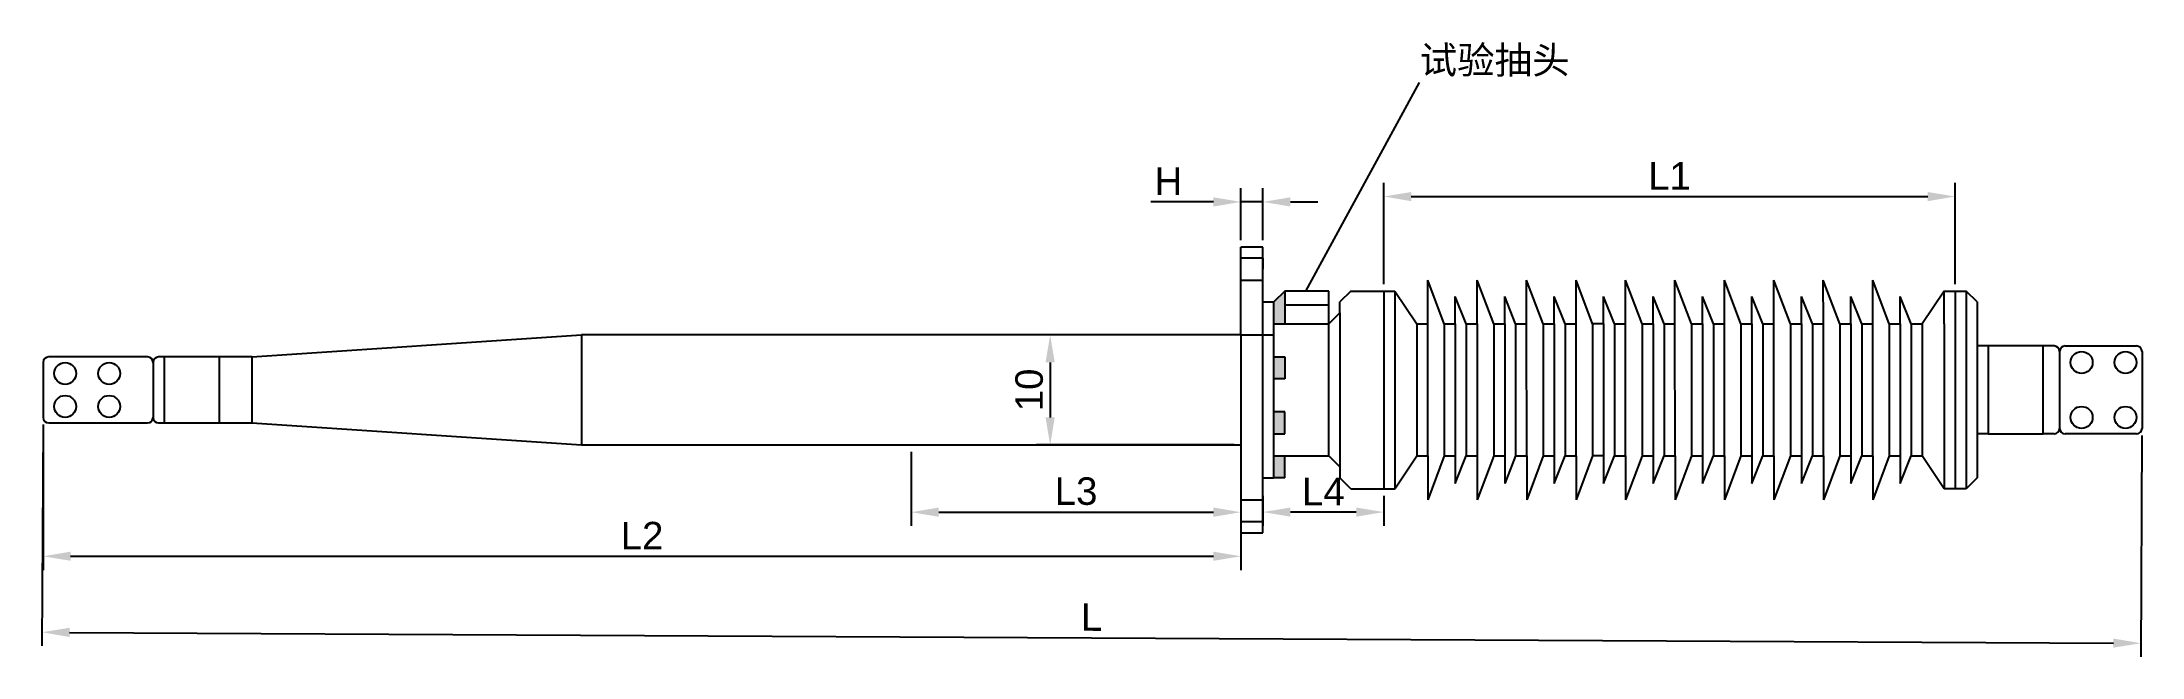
# Model space of a CAD drawing. Header units: millimetres. Extents: x 2052 to 2243, y 2043 to 2099.
import ezdxf

# ---------------------------------------------------------------- set-up
doc = ezdxf.new("R2010")
doc.units = ezdxf.units.MM
doc.styles.get("Standard").update_dxf_attribs({"font": 'arial.ttf'})
doc.dimstyles.new('ISO-25', dxfattribs={"dimtxt": 2.5, "dimasz": 2.5, "dimexe": 1.25, "dimexo": 0.625, "dimtad": 1, "dimtxsty": 'Standard', "dimcen": 2.5, "dimadec": 0, "dimazin": 0, "dimtfac": 1, "dimtmove": 0, "dimatfit": 3, "dimfxl": 1, "dimarcsym": 0})

# ---------------------------------------------------------------- blocks, each defined once
blk = doc.blocks.new('*D5')
at = {"color": 0, "lineweight": -2, "transparency": 16777216}
for p, q in [((2163.02, 2057.44), (2163.02, 2054.71)), ((2174.02, 2057.44), (2174.02, 2054.71)), ((2171.52, 2055.96), (2165.52, 2055.96))]:
    blk.add_line(p, q, dxfattribs=at)
at = {"color": 0, "transparency": 16777216}
for points in [[(2165.52, 2056.37), (2165.52, 2055.54), (2163.02, 2055.96)], [(2171.52, 2056.37), (2171.52, 2055.54), (2174.02, 2055.96)]]:
    blk.add_solid(points, dxfattribs=at)
at = {"layer": 'Defpoints', "color": 0, "transparency": 16777216}
for p in [(2163.02, 2058.07), (2174.02, 2058.07), (2163.02, 2055.96)]:
    blk.add_point(p, dxfattribs=at)
at = {"color": 0, "transparency": 16777216, "insert": (2168.52, 2057.83), "char_height": 2.5, "attachment_point": 5}
blk.add_mtext('L4', dxfattribs=at)
blk = doc.blocks.new('*D6')
at = {"color": 0, "lineweight": -2, "transparency": 16777216}
for p, q in [((2174.02, 2076.69), (2174.02, 2085.91)), ((2226.02, 2076.69), (2226.02, 2085.91)), ((2176.52, 2084.66), (2223.52, 2084.66))]:
    blk.add_line(p, q, dxfattribs=at)
at = {"color": 0, "transparency": 16777216}
for points in [[(2176.52, 2085.07), (2176.52, 2084.24), (2174.02, 2084.66)], [(2223.52, 2085.07), (2223.52, 2084.24), (2226.02, 2084.66)]]:
    blk.add_solid(points, dxfattribs=at)
at = {"layer": 'Defpoints', "color": 0, "transparency": 16777216}
for p in [(2226.02, 2084.66), (2174.02, 2076.07), (2226.02, 2076.07)]:
    blk.add_point(p, dxfattribs=at)
at = {"color": 0, "transparency": 16777216, "insert": (2200.02, 2086.54), "char_height": 2.5, "attachment_point": 5}
blk.add_mtext('L1', dxfattribs=at)
blk = doc.blocks.new('*D8')
at = {"color": 0, "lineweight": -2, "transparency": 16777216}
for p, q in [((2160.4, 2072.07), (2142.41, 2072.07)), ((2143.66, 2069.57), (2143.66, 2064.57)), ((2160.4, 2062.07), (2142.41, 2062.07))]:
    blk.add_line(p, q, dxfattribs=at)
at = {"color": 0, "transparency": 16777216}
for points in [[(2143.24, 2069.57), (2144.08, 2069.57), (2143.66, 2072.07)], [(2143.24, 2064.57), (2144.08, 2064.57), (2143.66, 2062.07)]]:
    blk.add_solid(points, dxfattribs=at)
at = {"layer": 'Defpoints', "color": 0, "transparency": 16777216}
for p in [(2161.02, 2072.07), (2143.66, 2062.07), (2161.02, 2062.07)]:
    blk.add_point(p, dxfattribs=at)
at = {"color": 0, "transparency": 16777216, "insert": (2141.76, 2067.07), "char_height": 2.5, "attachment_point": 5, "rotation": 90}
blk.add_mtext('10', dxfattribs=at)
blk = doc.blocks.new('*D9')
at = {"color": 0, "lineweight": -2, "transparency": 16777216}
for p, q in [((2131.02, 2061.44), (2131.02, 2054.7)), ((2161.02, 2061.44), (2161.02, 2054.7)), ((2133.52, 2055.95), (2158.52, 2055.95))]:
    blk.add_line(p, q, dxfattribs=at)
at = {"color": 0, "transparency": 16777216}
for points in [[(2133.52, 2056.37), (2133.52, 2055.53), (2131.02, 2055.95)], [(2158.52, 2056.37), (2158.52, 2055.53), (2161.02, 2055.95)]]:
    blk.add_solid(points, dxfattribs=at)
at = {"layer": 'Defpoints', "color": 0, "transparency": 16777216}
for p in [(2131.02, 2062.07), (2161.02, 2062.07), (2161.02, 2055.95)]:
    blk.add_point(p, dxfattribs=at)
at = {"color": 0, "transparency": 16777216, "insert": (2146.02, 2057.85), "char_height": 2.5, "attachment_point": 5}
blk.add_mtext('L3', dxfattribs=at)
blk = doc.blocks.new('*D10')
at = {"color": 0, "lineweight": -2, "transparency": 16777216}
for p, q in [((2161.02, 2080.69), (2161.02, 2085.42)), ((2163.02, 2080.69), (2163.02, 2085.42)), ((2158.52, 2084.17), (2152.81, 2084.17)), ((2163.02, 2084.17), (2161.02, 2084.17)), ((2165.52, 2084.17), (2168.02, 2084.17))]:
    blk.add_line(p, q, dxfattribs=at)
at = {"color": 0, "transparency": 16777216}
for points in [[(2158.52, 2084.59), (2158.52, 2083.75), (2161.02, 2084.17)], [(2165.52, 2084.59), (2165.52, 2083.75), (2163.02, 2084.17)]]:
    blk.add_solid(points, dxfattribs=at)
at = {"layer": 'Defpoints', "color": 0, "transparency": 16777216}
for p in [(2161.02, 2084.17), (2161.02, 2080.07), (2163.02, 2080.07)]:
    blk.add_point(p, dxfattribs=at)
at = {"color": 0, "transparency": 16777216, "insert": (2154.42, 2086.05), "char_height": 2.5, "attachment_point": 5}
blk.add_mtext('H', dxfattribs=at)
blk = doc.blocks.new('*D11')
at = {"color": 0, "lineweight": -2, "transparency": 16777216}
for p, q in [((2052.02, 2063.94), (2052.02, 2050.69)), ((2161.02, 2063.94), (2161.02, 2050.69)), ((2054.52, 2051.94), (2158.52, 2051.94))]:
    blk.add_line(p, q, dxfattribs=at)
at = {"color": 0, "transparency": 16777216}
for points in [[(2054.52, 2052.36), (2054.52, 2051.53), (2052.02, 2051.94)], [(2158.52, 2052.36), (2158.52, 2051.53), (2161.02, 2051.94)]]:
    blk.add_solid(points, dxfattribs=at)
at = {"layer": 'Defpoints', "color": 0, "transparency": 16777216}
for p in [(2052.02, 2064.57), (2161.02, 2064.57), (2161.02, 2051.94)]:
    blk.add_point(p, dxfattribs=at)
at = {"color": 0, "transparency": 16777216, "insert": (2106.52, 2053.82), "char_height": 2.5, "attachment_point": 5}
blk.add_mtext('L2', dxfattribs=at)
blk = doc.blocks.new('*D12')
at = {"color": 0, "lineweight": -2, "transparency": 16777216}
for p, q in [((2052.02, 2063.94), (2051.91, 2043.78)), ((2243.02, 2062.94), (2242.91, 2042.78)), ((2054.42, 2045.02), (2240.42, 2044.04))]:
    blk.add_line(p, q, dxfattribs=at)
at = {"color": 0, "transparency": 16777216}
for points in [[(2054.42, 2045.44), (2054.42, 2044.6), (2051.92, 2045.03)], [(2240.42, 2044.46), (2240.42, 2043.63), (2242.92, 2044.03)]]:
    blk.add_solid(points, dxfattribs=at)
at = {"layer": 'Defpoints', "color": 0, "transparency": 16777216}
for p in [(2052.02, 2064.57), (2243.02, 2063.57), (2242.92, 2044.03)]:
    blk.add_point(p, dxfattribs=at)
at = {"color": 0, "transparency": 16777216, "insert": (2147.43, 2046.41), "char_height": 2.5, "attachment_point": 5, "rotation": 359.7}
blk.add_mtext('L', dxfattribs=at)

msp = doc.modelspace()

# ---------------------------------------------------------------- hatches: boundary and pattern name
at = {"true_color": 0x000000}
h = msp.add_hatch(color=18, dxfattribs=at)
h.dxf.hatch_style = 1
h.paths.add_polyline_path([(2165.021, 2076.067), (2164.021, 2075.067), (2164.021, 2073.067), (2165.021, 2073.067)])
h.paths.add_polyline_path([(2165.021, 2070.067), (2164.021, 2070.067), (2164.021, 2068.067), (2165.021, 2068.067)])
h.paths.add_polyline_path([(2165.03, 2065.067), (2164.021, 2065.067), (2164.021, 2063.067), (2165.03, 2063.067)])
h.paths.add_polyline_path([(2165.03, 2061.067), (2164.021, 2061.067), (2164.021, 2059.067), (2165.03, 2059.067)])

# ---------------------------------------------------------------- linework, layer by layer
for p, q in [((2166.937, 2076.067), (2177.285, 2095.041)), ((2161.021, 2072.067), (2161.021, 2080.067)), ((2163.021, 2080.067), (2161.021, 2080.067)), ((2163.021, 2054.067), (2163.021, 2080.067)), ((2163.021, 2079.067), (2161.021, 2079.067)), ((2163.021, 2079.067), (2163.021, 2078.067)), ((2161.021, 2077.067), (2163.021, 2077.067)), ((2165.021, 2076.067), (2164.021, 2075.067)), ((2165.021, 2076.067), (2165.021, 2073.067)), ((2169.021, 2076.067), (2165.021, 2076.067)), ((2169.021, 2073.067), (2169.021, 2076.067)), ((2171.021, 2076.067), (2170.021, 2075.067)), ((2171.021, 2076.067), (2175.021, 2076.067)), ((2174.021, 2076.067), (2174.021, 2058.067)), ((2175.021, 2076.067), (2177.023, 2073.067)), ((2175.021, 2076.067), (2175.021, 2058.067)), ((2178.023, 2073.067), (2178.021, 2077.067)), ((2179.523, 2073.067), (2178.021, 2077.067)), ((2180.523, 2073.067), (2180.523, 2075.567)), ((2181.523, 2073.067), (2180.523, 2075.567)), ((2182.523, 2073.067), (2182.523, 2077.067)), ((2184.023, 2073.067), (2182.523, 2077.067)), ((2185.023, 2073.067), (2185.023, 2075.567)), ((2186.023, 2073.067), (2185.023, 2075.567)), ((2187.023, 2073.067), (2187.021, 2077.067)), ((2188.523, 2073.067), (2187.021, 2077.067)), ((2189.523, 2073.067), (2189.523, 2075.567)), ((2190.523, 2073.067), (2189.523, 2075.567)), ((2191.523, 2073.067), (2191.521, 2077.067)), ((2193.023, 2073.067), (2191.521, 2077.067)), ((2194.023, 2073.067), (2194.023, 2075.567)), ((2195.023, 2073.067), (2194.023, 2075.567)), ((2196.023, 2073.067), (2196.021, 2077.067)), ((2197.523, 2073.067), (2196.021, 2077.067)), ((2198.523, 2073.067), (2198.523, 2075.567)), ((2199.523, 2073.067), (2198.523, 2075.567)), ((2200.523, 2073.067), (2200.521, 2077.067)), ((2202.023, 2073.067), (2200.521, 2077.067)), ((2203.023, 2073.067), (2203.023, 2075.567)), ((2204.023, 2073.067), (2203.023, 2075.567)), ((2205.023, 2073.067), (2205.021, 2077.067)), ((2206.523, 2073.067), (2205.021, 2077.067)), ((2207.523, 2073.067), (2207.523, 2075.567)), ((2208.523, 2073.067), (2207.523, 2075.567)), ((2209.523, 2073.067), (2209.521, 2077.067)), ((2211.023, 2073.067), (2209.521, 2077.067)), ((2212.023, 2073.067), (2212.023, 2075.567)), ((2213.023, 2073.067), (2212.023, 2075.567)), ((2214.023, 2073.067), (2214.021, 2077.067)), ((2215.523, 2073.067), (2214.021, 2077.067)), ((2216.523, 2073.067), (2216.523, 2075.567)), ((2217.523, 2073.067), (2216.523, 2075.567)), ((2218.523, 2073.067), (2218.521, 2077.067)), ((2220.023, 2073.067), (2218.521, 2077.067)), ((2221.023, 2073.067), (2221.023, 2075.567)), ((2222.023, 2073.067), (2221.023, 2075.567)), ((2225.023, 2076.067), (2223.023, 2073.067)), ((2225.023, 2073.067), (2225.023, 2076.067)), ((2225.023, 2076.067), (2226.023, 2076.067)), ((2226.023, 2076.067), (2226.023, 2058.067)), ((2226.023, 2076.067), (2227.023, 2076.067)), ((2228.023, 2075.067), (2227.023, 2076.067)), ((2227.023, 2076.067), (2227.023, 2058.067)), ((2163.021, 2075.067), (2164.021, 2075.067)), ((2164.021, 2059.067), (2164.021, 2075.067)), ((2169.02, 2074.767), (2165.021, 2074.767)), ((2169.021, 2073.067), (2169.02, 2074.767)), ((2170.021, 2074.067), (2169.021, 2073.067)), ((2170.021, 2074.067), (2170.021, 2075.067)), ((2170.021, 2074.067), (2170.03, 2060.067)), ((2228.023, 2075.067), (2228.023, 2059.067)), ((2071.021, 2070.067), (2101.021, 2072.067)), ((2161.021, 2072.067), (2101.021, 2072.067)), ((2101.021, 2072.067), (2101.021, 2062.067)), ((2161.021, 2072.067), (2161.021, 2062.067)), ((2161.021, 2072.067), (2164.021, 2072.067)), ((2164.021, 2073.067), (2169.021, 2073.067)), ((2169.03, 2061.067), (2169.021, 2073.067)), ((2177.023, 2073.067), (2178.023, 2073.067)), ((2177.023, 2073.067), (2177.029, 2061.067)), ((2178.029, 2061.067), (2178.023, 2073.067)), ((2179.523, 2073.067), (2179.523, 2061.067)), ((2179.523, 2073.067), (2180.523, 2073.067)), ((2180.523, 2073.067), (2180.523, 2061.067)), ((2181.523, 2073.067), (2181.523, 2061.067)), ((2181.523, 2073.067), (2182.523, 2073.067)), ((2182.523, 2073.067), (2182.523, 2057.067)), ((2184.023, 2073.067), (2184.023, 2061.067)), ((2184.023, 2073.067), (2185.023, 2073.067)), ((2185.023, 2073.067), (2185.023, 2058.567)), ((2186.023, 2073.067), (2186.023, 2061.067)), ((2186.023, 2073.067), (2187.029, 2073.067)), ((2187.029, 2061.067), (2187.023, 2073.067)), ((2188.523, 2073.067), (2188.523, 2061.067)), ((2188.523, 2073.067), (2189.523, 2073.067)), ((2189.523, 2073.067), (2189.523, 2061.067)), ((2190.523, 2073.067), (2190.523, 2061.067)), ((2190.523, 2073.067), (2191.529, 2073.067)), ((2191.529, 2061.067), (2191.523, 2073.067)), ((2193.023, 2073.067), (2193.023, 2061.067)), ((2194.023, 2073.067), (2193.023, 2073.067)), ((2194.023, 2073.067), (2194.023, 2061.067)), ((2195.023, 2073.067), (2195.023, 2061.067)), ((2195.023, 2073.067), (2196.029, 2073.067)), ((2196.029, 2061.067), (2196.023, 2073.067)), ((2197.523, 2073.067), (2197.523, 2061.067)), ((2197.523, 2073.067), (2198.523, 2073.067)), ((2198.523, 2073.067), (2198.523, 2061.067)), ((2199.523, 2073.067), (2199.523, 2061.067)), ((2199.523, 2073.067), (2200.529, 2073.067)), ((2200.529, 2061.067), (2200.523, 2073.067)), ((2202.023, 2073.067), (2202.023, 2061.067)), ((2202.023, 2073.067), (2203.023, 2073.067)), ((2203.023, 2073.067), (2203.023, 2061.067)), ((2204.023, 2073.067), (2204.023, 2061.067)), ((2204.023, 2073.067), (2205.029, 2073.067)), ((2205.029, 2061.067), (2205.023, 2073.067)), ((2206.523, 2073.067), (2206.523, 2061.067)), ((2206.523, 2073.067), (2207.523, 2073.067)), ((2207.523, 2073.067), (2207.523, 2061.067)), ((2208.523, 2073.067), (2208.523, 2061.067)), ((2208.523, 2073.067), (2209.529, 2073.067)), ((2209.529, 2061.067), (2209.523, 2073.067)), ((2211.023, 2073.067), (2211.023, 2061.067)), ((2211.023, 2073.067), (2212.023, 2073.067)), ((2212.023, 2073.067), (2212.023, 2061.067)), ((2213.023, 2073.067), (2213.023, 2061.067)), ((2213.023, 2073.067), (2214.029, 2073.067)), ((2214.029, 2061.067), (2214.023, 2073.067)), ((2215.523, 2073.067), (2215.523, 2061.067)), ((2215.523, 2073.067), (2216.523, 2073.067)), ((2216.523, 2073.067), (2216.523, 2061.067)), ((2217.523, 2073.067), (2217.523, 2061.067)), ((2217.523, 2073.067), (2218.529, 2073.067)), ((2218.529, 2061.067), (2218.523, 2073.067)), ((2220.023, 2073.067), (2220.023, 2061.067)), ((2220.023, 2073.067), (2221.023, 2073.067)), ((2221.023, 2073.067), (2221.023, 2061.067)), ((2222.023, 2073.067), (2222.023, 2061.067)), ((2222.023, 2073.067), (2223.023, 2073.067)), ((2223.023, 2073.067), (2223.023, 2061.067)), ((2225.023, 2073.067), (2225.023, 2058.067)), ((2061.521, 2070.067), (2052.521, 2070.067)), ((2063.021, 2070.067), (2062.521, 2070.067)), ((2068.021, 2070.067), (2063.021, 2070.067)), ((2063.021, 2070.067), (2063.021, 2064.067)), ((2071.021, 2070.067), (2068.021, 2070.067)), ((2068.021, 2070.067), (2068.021, 2064.067)), ((2071.021, 2070.067), (2071.021, 2064.067)), ((2164.021, 2070.067), (2165.021, 2070.067)), ((2165.021, 2070.067), (2165.021, 2068.067)), ((2235.023, 2071.067), (2228.023, 2071.067)), ((2229.023, 2071.067), (2229.023, 2063.067)), ((2234.023, 2063.067), (2234.023, 2071.067)), ((2235.023, 2071.067), (2235.023, 2071.067)), ((2235.523, 2070.567), (2235.523, 2063.567)), ((2236.023, 2071.067), (2242.523, 2071.067)), ((2243.023, 2070.567), (2243.023, 2063.567)), ((2052.021, 2069.567), (2052.021, 2064.567)), ((2062.021, 2069.567), (2062.021, 2064.567)), ((2165.021, 2068.067), (2164.021, 2068.067)), ((2052.521, 2064.067), (2061.521, 2064.067)), ((2062.521, 2064.067), (2063.021, 2064.067)), ((2063.021, 2064.067), (2068.021, 2064.067)), ((2068.021, 2064.067), (2071.021, 2064.067)), ((2071.021, 2064.067), (2101.021, 2062.067)), ((2165.03, 2065.067), (2164.021, 2065.067)), ((2165.03, 2063.067), (2165.03, 2065.067)), ((2164.03, 2063.067), (2165.03, 2063.067)), ((2229.023, 2063.067), (2228.023, 2063.067)), ((2229.023, 2063.067), (2234.023, 2063.067)), ((2235.023, 2063.067), (2234.023, 2063.067)), ((2242.523, 2063.067), (2236.023, 2063.067)), ((2101.021, 2062.067), (2161.021, 2062.067)), ((2161.021, 2062.067), (2161.021, 2054.067)), ((2164.03, 2061.067), (2169.03, 2061.067)), ((2165.03, 2059.067), (2165.03, 2061.067)), ((2170.03, 2060.067), (2169.03, 2061.067)), ((2175.03, 2058.067), (2177.029, 2061.067)), ((2177.029, 2061.067), (2178.029, 2061.067)), ((2178.029, 2061.067), (2178.031, 2057.067)), ((2179.523, 2061.067), (2178.031, 2057.067)), ((2179.523, 2061.067), (2180.523, 2061.067)), ((2180.523, 2061.067), (2180.523, 2058.567)), ((2180.523, 2058.567), (2181.523, 2061.067)), ((2181.523, 2061.067), (2182.523, 2061.067)), ((2184.023, 2061.067), (2182.523, 2057.067)), ((2184.023, 2061.067), (2185.023, 2061.067)), ((2186.023, 2061.067), (2185.023, 2058.567)), ((2186.023, 2061.067), (2187.029, 2061.067)), ((2187.029, 2061.067), (2187.031, 2057.067)), ((2188.523, 2061.067), (2187.031, 2057.067)), ((2188.523, 2061.067), (2189.523, 2061.067)), ((2189.523, 2061.067), (2189.523, 2058.567)), ((2189.523, 2058.567), (2190.523, 2061.067)), ((2190.523, 2061.067), (2191.529, 2061.067)), ((2191.529, 2061.067), (2191.531, 2057.067)), ((2193.023, 2061.067), (2191.531, 2057.067)), ((2194.023, 2061.067), (2193.023, 2061.067)), ((2194.023, 2061.067), (2194.023, 2058.567)), ((2194.023, 2058.567), (2195.023, 2061.067)), ((2195.023, 2061.067), (2196.029, 2061.067)), ((2196.029, 2061.067), (2196.031, 2057.067)), ((2197.523, 2061.067), (2196.031, 2057.067)), ((2197.523, 2061.067), (2198.523, 2061.067)), ((2198.523, 2061.067), (2198.523, 2058.567)), ((2198.523, 2058.567), (2199.523, 2061.067)), ((2199.523, 2061.067), (2200.529, 2061.067)), ((2200.529, 2061.067), (2200.531, 2057.067)), ((2202.023, 2061.067), (2200.531, 2057.067)), ((2202.023, 2061.067), (2203.023, 2061.067)), ((2203.023, 2061.067), (2203.023, 2058.567)), ((2203.023, 2058.567), (2204.023, 2061.067)), ((2204.023, 2061.067), (2205.029, 2061.067)), ((2205.029, 2061.067), (2205.031, 2057.067)), ((2206.523, 2061.067), (2205.031, 2057.067)), ((2206.523, 2061.067), (2207.523, 2061.067)), ((2207.523, 2061.067), (2207.523, 2058.567)), ((2207.523, 2058.567), (2208.523, 2061.067)), ((2208.523, 2061.067), (2209.529, 2061.067)), ((2209.529, 2061.067), (2209.531, 2057.067)), ((2211.023, 2061.067), (2209.531, 2057.067)), ((2211.023, 2061.067), (2212.023, 2061.067)), ((2212.023, 2061.067), (2212.023, 2058.567)), ((2212.023, 2058.567), (2213.023, 2061.067)), ((2213.023, 2061.067), (2214.029, 2061.067)), ((2214.029, 2061.067), (2214.031, 2057.067)), ((2215.523, 2061.067), (2214.031, 2057.067)), ((2215.523, 2061.067), (2216.523, 2061.067)), ((2216.523, 2061.067), (2216.523, 2058.567)), ((2216.523, 2058.567), (2217.523, 2061.067)), ((2217.523, 2061.067), (2218.529, 2061.067)), ((2218.529, 2061.067), (2218.531, 2057.067)), ((2220.023, 2061.067), (2218.531, 2057.067)), ((2220.023, 2061.067), (2221.023, 2061.067)), ((2221.023, 2061.067), (2221.023, 2058.567)), ((2221.023, 2058.567), (2222.023, 2061.067)), ((2222.023, 2061.067), (2223.023, 2061.067)), ((2225.023, 2058.067), (2223.023, 2061.067)), ((2163.021, 2059.067), (2164.021, 2059.067)), ((2165.03, 2059.067), (2164.021, 2059.067)), ((2170.03, 2060.067), (2170.03, 2059.067)), ((2171.03, 2058.067), (2170.03, 2059.067)), ((2228.023, 2059.067), (2227.023, 2058.067)), ((2161.021, 2057.067), (2163.021, 2057.067)), ((2171.03, 2058.067), (2175.03, 2058.067)), ((2226.023, 2058.067), (2225.023, 2058.067)), ((2227.023, 2058.067), (2226.023, 2058.067)), ((2163.021, 2055.067), (2161.021, 2055.067)), ((2163.021, 2055.067), (2163.021, 2056.067)), ((2161.021, 2054.067), (2163.021, 2054.067))]:
    msp.add_line(p, q)
for centre in [(2237.523, 2069.567), (2241.523, 2069.567), (2054.021, 2068.567), (2058.021, 2068.567), (2054.021, 2065.567), (2058.021, 2065.567), (2237.523, 2064.567), (2241.523, 2064.567)]:
    msp.add_circle(centre, 1)
for centre, start, end in [((2052.521, 2069.567), 90, 180), ((2061.521, 2069.567), 0, 90), ((2062.521, 2069.567), 90, 180), ((2235.023, 2070.567), 0, 90), ((2236.023, 2070.567), 90, 180), ((2242.523, 2070.567), 0, 90), ((2052.521, 2064.567), 180, 270), ((2061.521, 2064.567), 270, 0), ((2062.521, 2064.567), 180, 270), ((2235.023, 2063.567), 270, 0), ((2236.023, 2063.567), 180, 270), ((2242.523, 2063.567), 270, 0)]:
    msp.add_arc(centre, 0.5, start, end)

# ---------------------------------------------------------------- texts
at = {"insert": (2177.285, 2098.323), "char_height": 2.5, "attachment_point": 1}
msp.add_mtext_dynamic_manual_height_columns('{\\fSimSun|b0|i0|c134|p2;试验抽头}', width=15.96799, gutter_width=12.5, heights=[5.363], dxfattribs=at)

# ---------------------------------------------------------------- dimensions: what is measured, and where the dimension line sits
for base, p1, p2, text, picture, middle in [((2161.021, 2084.171), (2163.021, 2080.067), (2161.021, 2080.067), 'H', '*D10', (2154.415, 2086.046)), ((2226.023, 2084.658), (2174.021, 2076.067), (2226.023, 2076.067), 'L1', '*D6', (2200.022, 2086.538)), ((2161.021, 2051.942), (2052.021, 2064.567), (2161.021, 2064.567), 'L2', '*D11', (2106.521, 2053.822)), ((2161.021, 2055.951), (2131.021, 2062.067), (2161.021, 2062.067), 'L3', '*D9', (2146.021, 2057.853)), ((2163.021, 2055.958), (2174.021, 2058.067), (2163.021, 2058.067), 'L4', '*D5', (2168.521, 2057.833))]:
    dim = msp.add_linear_dim(base=base, p1=p1, p2=p2, text=text, dimstyle='ISO-25')
    dim.commit()
    dim.dimension.update_dxf_attribs({"geometry": picture, "text_midpoint": middle})
dim = msp.add_linear_dim(base=(2143.661, 2062.067), p1=(2161.021, 2072.067), p2=(2161.021, 2062.067), angle=90, dimstyle='ISO-25')
dim.commit()
dim.dimension.update_dxf_attribs({"geometry": '*D8', "text_midpoint": (2141.76, 2067.067)})
dim = msp.add_aligned_dim(p1=(2052.021, 2064.567), p2=(2243.023, 2063.567), distance=-19.535, text='L', dimstyle='ISO-25')
dim.commit()
dim.dimension.update_dxf_attribs({"geometry": '*D12', "text_midpoint": (2147.429, 2046.407)})

doc.saveas('drawing.dxf')
